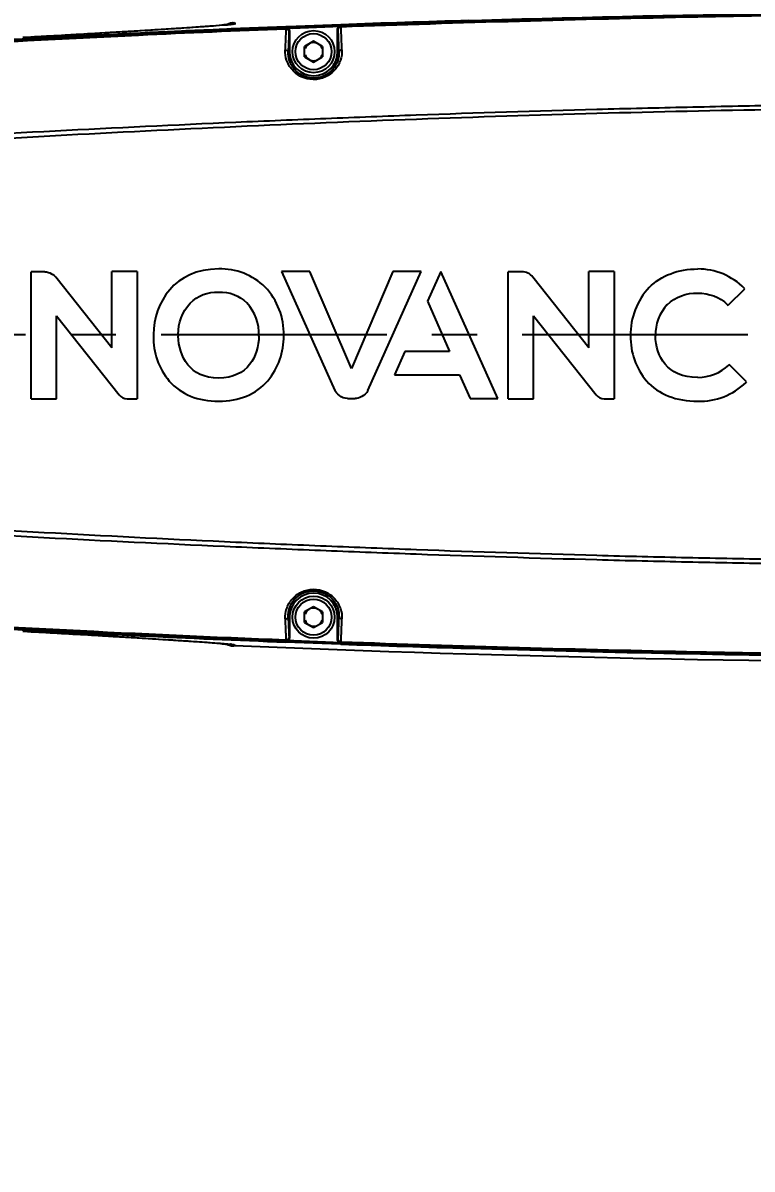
# Model space of a CAD drawing. Header units: millimetres. Extents: x 5828 to 6704, y 123 to 421.
# Drawn here: x 6554.69 to 6560.75, y 358.02 to 367.54 of the extents above; entities that cross this region are included whole.
import ezdxf

# ---------------------------------------------------------------- set-up
doc = ezdxf.new("R2010")
doc.units = ezdxf.units.MM
doc.linetypes.add('CENTER', pattern=[0.6, 0.375, -0.075, 0.075, -0.075])
for name, color, linetype in [('中心线', 7, 'Continuous'), ('外形图', 7, 'Continuous'), ('尺寸标注', 7, 'Continuous'), ('运动范围', 7, 'Continuous')]:
    doc.layers.add(name, color=color, linetype=linetype)
doc.styles.add('微软雅黑', font='msyh.ttc', dxfattribs={"height": 1.5})
doc.dimstyles.new('尺寸标注_1_20比例', dxfattribs={"dimtxt": 1.5, "dimasz": 1.25, "dimexe": 0.5, "dimexo": 0.4, "dimgap": 0.5, "dimtad": 1, "dimdec": 1, "dimlfac": 20, "dimdsep": 46, "dimtxsty": '微软雅黑', "dimcen": 0.09, "dimadec": 0, "dimazin": 0, "dimtp": 0.01, "dimtm": 0.01, "dimtfac": 1, "dimtdec": 1, "dimtofl": 0, "dimtmove": 0, "dimatfit": 3, "dimfxl": 1, "dimtolj": 1, "dimarcsym": 0})

# ---------------------------------------------------------------- blocks, each defined once
blk = doc.blocks.new('*D813')
at = {"layer": 'Defpoints', "color": 0}
for p in [(6512.9227, 388.7802), (6576.9026, 388.7802), (6574.4967, 314.9526)]:
    blk.add_point(p, dxfattribs=at)
at = {"layer": '尺寸标注', "color": 0, "lineweight": -2}
for p, q in [((6576.5026, 388.7802), (6512.4227, 388.7802)), ((6512.9227, 316.2026), (6512.9227, 387.5302)), ((6574.0967, 314.9526), (6512.4227, 314.9526))]:
    blk.add_line(p, q, dxfattribs=at)
at = {"layer": '尺寸标注', "color": 0}
for points in [[(6513.1311, 387.5302), (6512.7144, 387.5302), (6512.9227, 388.7802)], [(6512.7144, 316.2026), (6513.1311, 316.2026), (6512.9227, 314.9526)]]:
    blk.add_solid(points, dxfattribs=at)
at = {"layer": '尺寸标注', "color": 0, "insert": (6511.6437, 357.2687), "char_height": 1.5, "attachment_point": 5, "rotation": 90, "style": '微软雅黑'}
blk.add_mtext('\\A1;1476.6', dxfattribs=at)
blk = doc.blocks.new('*D815')
at = {"layer": 'Defpoints', "color": 0}
for p in [(6576.9026, 388.7802), (6505.2159, 289.3261), (6557.1036, 289.3261)]:
    blk.add_point(p, dxfattribs=at)
at = {"layer": '尺寸标注', "color": 0, "lineweight": -2}
for p, q in [((6576.5026, 388.7802), (6504.7159, 388.7802)), ((6505.2159, 387.5302), (6505.2159, 290.5761)), ((6556.7036, 289.3261), (6504.7159, 289.3261))]:
    blk.add_line(p, q, dxfattribs=at)
at = {"layer": '尺寸标注', "color": 0}
for points in [[(6505.4242, 387.5302), (6505.0076, 387.5302), (6505.2159, 388.7802)], [(6505.0076, 290.5761), (6505.4242, 290.5761), (6505.2159, 289.3261)]]:
    blk.add_solid(points, dxfattribs=at)
at = {"layer": '尺寸标注', "color": 0, "insert": (6503.9368, 339.3991), "char_height": 1.5, "attachment_point": 5, "rotation": 90, "style": '微软雅黑'}
blk.add_mtext('\\A1;1989.1', dxfattribs=at)

msp = doc.modelspace()

# ---------------------------------------------------------------- linework, layer by layer
at = {"layer": '中心线', "linetype": 'CENTER', "ltscale": 5}
msp.add_line((6546.8355, 364.9526), (6582.3651, 364.9526), dxfattribs=at)
at = {"layer": '外形图', "color": 7, "linetype": 'Continuous'}
for p, q in [((6556.0591, 367.5013), (6555.9393, 367.4934)), ((6556.1031, 367.5035), (6555.9602, 367.494)), ((6556.1601, 367.5084), (6556.0591, 367.5013)), ((6556.193, 367.5097), (6556.1031, 367.5035)), ((6556.2422, 367.5144), (6556.1601, 367.5084)), ((6556.2651, 367.515), (6556.193, 367.5097)), ((6556.2911, 367.5183), (6556.2422, 367.5144)), ((6556.3216, 367.5194), (6556.2651, 367.515)), ((6556.3178, 367.5206), (6556.2911, 367.5183)), ((6556.3402, 367.5226), (6556.3178, 367.5206)), ((6556.3523, 367.5219), (6556.3216, 367.5194)), ((6556.3584, 367.5243), (6556.3402, 367.5226)), ((6556.3932, 367.5318), (6556.3799, 367.5244)), ((6556.4126, 367.5384), (6556.3932, 367.5318)), ((6556.4, 367.5289), (6556.3968, 367.5261)), ((6556.4304, 367.5408), (6556.4126, 367.5384)), ((6556.4295, 367.5311), (6556.4247, 367.5295)), ((6556.4254, 367.5296), (6556.4247, 367.5295)), ((6556.4456, 367.5415), (6556.4304, 367.5408)), ((6556.4364, 367.5314), (6556.4429, 367.5335)), ((6556.4429, 367.5335), (6556.4495, 367.5355)), ((6556.451, 367.5369), (6556.4459, 367.5358)), ((6556.4495, 367.5355), (6556.456, 367.5372)), ((6556.451, 367.537), (6556.456, 367.5372)), ((6556.8722, 367.5095), (6557.3052, 367.5257)), ((6556.883, 367.5088), (6556.8723, 367.5084)), ((6556.8726, 367.4995), (6556.8766, 367.5032)), ((6556.8726, 367.4995), (6556.873, 367.4905)), ((6557.3306, 367.5158), (6556.8728, 367.4963)), ((6557.3303, 367.5255), (6556.883, 367.5088)), ((6556.9238, 367.4985), (6557.3307, 367.5154)), ((6557.3052, 367.5257), (6557.3254, 367.5264)), ((6557.3055, 367.5192), (6557.3266, 367.52)), ((6557.3254, 367.5264), (6557.3303, 367.5266)), ((6557.3266, 367.52), (6557.3306, 367.5167)), ((6554.8203, 367.4268), (6554.6882, 367.4194)), ((6554.7284, 367.4216), (6554.6882, 367.4194)), ((6555.0642, 367.4405), (6554.7851, 367.4247)), ((6555.3333, 367.4561), (6555.0283, 367.4383)), ((6555.1998, 367.4481), (6555.0865, 367.4416)), ((6555.4141, 367.4605), (6555.1998, 367.4481)), ((6555.5635, 367.4698), (6555.3333, 367.4561)), ((6555.6125, 367.4723), (6555.4141, 367.4605)), ((6555.7639, 367.4821), (6555.5635, 367.4698)), ((6555.7951, 367.4835), (6555.6125, 367.4723)), ((6555.9393, 367.4934), (6555.7639, 367.4821)), ((6555.9602, 367.494), (6555.7951, 367.4835)), ((6556.8986, 367.4746), (6556.9026, 367.4782)), ((6556.9026, 367.4782), (6556.9026, 367.3026)), ((6557.3026, 367.3026), (6557.3026, 367.495)), ((6557.3026, 367.495), (6557.3065, 367.4917)), ((6557.1026, 367.3892), (6557.0276, 367.3459)), ((6557.0276, 367.2593), (6557.0276, 367.3459)), ((6557.1776, 367.3459), (6557.1026, 367.3892)), ((6557.1776, 367.3459), (6557.1776, 367.2593)), ((6556.8917, 367.3026), (6556.9026, 367.3026)), ((6557.0276, 367.2593), (6557.1026, 367.216)), ((6557.1026, 367.216), (6557.1776, 367.2593)), ((6557.3026, 367.3026), (6557.314, 367.3026)), ((6554.7571, 364.4185), (6554.7571, 365.4734)), ((6554.871, 365.4734), (6554.7571, 365.4734)), ((6555.4268, 364.84), (6554.9614, 365.4288)), ((6555.4268, 364.84), (6555.4268, 365.475)), ((6555.6364, 365.475), (6555.4268, 365.475)), ((6555.6364, 365.475), (6555.6364, 364.4185)), ((6556.8376, 365.4742), (6557.2804, 364.4869)), ((6557.0722, 365.4742), (6556.8376, 365.4742)), ((6557.4169, 364.6681), (6557.0722, 365.4742)), ((6557.7617, 365.4742), (6557.4169, 364.6681)), ((6557.5533, 364.4866), (6557.9963, 365.4742)), ((6557.9963, 365.4742), (6557.7617, 365.4742)), ((6558.1589, 365.4742), (6558.0489, 365.229)), ((6558.6321, 364.4193), (6558.1589, 365.4742)), ((6558.7195, 364.4185), (6558.7195, 365.4734)), ((6558.8334, 365.4734), (6558.7195, 365.4734)), ((6559.3892, 364.84), (6558.9238, 365.4288)), ((6559.3892, 364.84), (6559.3892, 365.475)), ((6559.5988, 365.475), (6559.3892, 365.475)), ((6559.5988, 365.475), (6559.5988, 364.4185)), ((6560.5461, 365.195), (6560.6865, 365.3306)), ((6560.6865, 365.3306), (6560.6817, 365.3354)), ((6558.0489, 365.229), (6558.2309, 364.812)), ((6560.5415, 365.1995), (6560.5461, 365.195)), ((6554.9667, 364.4185), (6554.9667, 365.1083)), ((6554.9667, 365.1083), (6555.489, 364.4504)), ((6558.9291, 364.4185), (6558.9291, 365.1083)), ((6558.9291, 365.1083), (6559.4514, 364.4504)), ((6557.8619, 364.812), (6557.7738, 364.6157)), ((6558.2309, 364.812), (6557.8619, 364.812)), ((6560.5565, 364.7031), (6560.5519, 364.6984)), ((6560.6998, 364.5582), (6560.5565, 364.7031)), ((6557.7738, 364.6157), (6558.3156, 364.6157)), ((6558.3156, 364.6157), (6558.4034, 364.4193)), ((6560.6951, 364.5536), (6560.6998, 364.5582)), ((6554.7571, 364.4185), (6554.9667, 364.4185)), ((6555.5541, 364.4185), (6555.6364, 364.4185)), ((6557.3845, 364.4196), (6557.4493, 364.4196)), ((6558.4034, 364.4193), (6558.6321, 364.4193)), ((6558.7195, 364.4185), (6558.9291, 364.4185)), ((6559.5165, 364.4185), (6559.5988, 364.4185)), ((6557.1026, 362.6892), (6557.0276, 362.6459)), ((6557.0276, 362.5593), (6557.0276, 362.6459)), ((6557.1776, 362.6459), (6557.1026, 362.6892)), ((6557.1776, 362.6459), (6557.1776, 362.5593)), ((6556.9026, 362.6026), (6556.8917, 362.6026)), ((6556.9026, 362.6026), (6556.9026, 362.4271)), ((6557.0276, 362.5593), (6557.1026, 362.516)), ((6557.1026, 362.516), (6557.1776, 362.5593)), ((6557.3026, 362.4102), (6557.3026, 362.6026)), ((6557.314, 362.6026), (6557.3026, 362.6026)), ((6554.6883, 362.4859), (6554.6882, 362.4858)), ((6554.6883, 362.4859), (6554.7266, 362.4838)), ((6554.6883, 362.4858), (6555.0676, 362.4647)), ((6554.9383, 362.4719), (6555.4339, 362.4436)), ((6555.2276, 362.4553), (6555.4403, 362.4428)), ((6555.4339, 362.4436), (6555.6532, 362.4305)), ((6555.4403, 362.4428), (6555.6368, 362.431)), ((6555.6368, 362.431), (6555.8168, 362.4198)), ((6555.6532, 362.4305), (6555.8528, 362.4181)), ((6555.8168, 362.4198), (6555.9773, 362.4094)), ((6555.8528, 362.4181), (6555.9872, 362.4095)), ((6555.9773, 362.4094), (6556.1129, 362.4002)), ((6555.9872, 362.4095), (6556.1051, 362.4017)), ((6556.1051, 362.4017), (6556.2041, 362.3948)), ((6556.1129, 362.4002), (6556.196, 362.3943)), ((6556.196, 362.3943), (6556.263, 362.3892)), ((6556.2041, 362.3948), (6556.2831, 362.3889)), ((6556.263, 362.3892), (6556.2995, 362.3863)), ((6556.2831, 362.3889), (6556.3256, 362.3856)), ((6556.38, 362.3808), (6556.3933, 362.3734)), ((6556.3933, 362.3734), (6556.4127, 362.3669)), ((6556.4001, 362.3764), (6556.3968, 362.3792)), ((6556.4127, 362.3669), (6556.4304, 362.3645)), ((6556.4457, 362.364), (6556.4304, 362.3645)), ((6556.4304, 362.3645), (6556.4305, 362.3645)), ((6556.4457, 362.3638), (6556.4304, 362.3645)), ((6556.443, 362.3717), (6556.4365, 362.3739)), ((6556.4388, 362.3714), (6556.4459, 362.3695)), ((6556.4442, 362.366), (6556.4468, 362.3669)), ((6556.4442, 362.366), (6556.4468, 362.3667)), ((6556.4459, 362.3695), (6556.4523, 362.3681)), ((6556.451, 362.3683), (6556.456, 362.3681)), ((6556.9248, 362.3938), (6556.8722, 362.3958)), ((6556.8723, 362.3969), (6557.3271, 362.3799)), ((6556.873, 362.4148), (6556.8726, 362.4057)), ((6556.8766, 362.4021), (6556.8726, 362.4057)), ((6557.3307, 362.3899), (6556.8728, 362.4089)), ((6556.8976, 362.4079), (6557.3306, 362.3894)), ((6556.9026, 362.4271), (6556.8986, 362.4307)), ((6557.3303, 362.3787), (6556.9248, 362.3938)), ((6557.3065, 362.4135), (6557.3026, 362.4102)), ((6557.3266, 362.3853), (6557.3055, 362.386)), ((6557.3306, 362.3886), (6557.3266, 362.3853)), ((6557.3271, 362.3799), (6557.3303, 362.3798))]:
    msp.add_line(p, q, dxfattribs=at)
for points in [[(6556.3884, 367.5252), (6556.3656, 367.5231), (6556.3523, 367.5219)], [(6556.3855, 367.5275), (6556.3826, 367.5271), (6556.3781, 367.5265), (6556.3725, 367.5259), (6556.366, 367.5251), (6556.3584, 367.5243)], [(6556.4059, 367.5271), (6556.3978, 367.5262), (6556.3884, 367.5252)], [(6556.4247, 367.5295), (6556.4222, 367.5291), (6556.4181, 367.5285), (6556.4127, 367.5279), (6556.4059, 367.5271)], [(6556.4459, 367.5357), (6556.4389, 367.5339), (6556.4295, 367.5311)], [(6556.4511, 367.5368), (6556.4527, 367.537), (6556.4543, 367.5371), (6556.456, 367.5372)], [(6556.2995, 362.3863), (6556.3299, 362.3836), (6556.3429, 362.3824), (6556.3544, 362.3813), (6556.3643, 362.3803), (6556.3726, 362.3794), (6556.3793, 362.3786), (6556.3843, 362.3779)], [(6556.3256, 362.3856), (6556.3607, 362.3826), (6556.3755, 362.3813), (6556.3886, 362.38), (6556.3997, 362.3789), (6556.4089, 362.3779), (6556.4161, 362.377), (6556.4214, 362.3763), (6556.4247, 362.3758)], [(6556.4247, 362.3758), (6556.4294, 362.3742), (6556.4388, 362.3714)]]:
    msp.add_lwpolyline(points, dxfattribs=at)
for centre, radius in [((6557.1026, 367.3026), 0.175), ((6557.1026, 367.3026), 0.15), ((6557.1026, 362.6026), 0.175), ((6557.1026, 362.6026), 0.15)]:
    msp.add_circle(centre, radius, dxfattribs=at)
for centre, radius, start, end in [((6564.2429, 168.2125), 199.4328, 90.449567, 91.986354), ((6561.7684, 238.0194), 129.5726, 92.165395, 94.342328), ((6562.1927, 229.8461), 137.7662, 92.213274, 93.219435), ((6556.4326, 367.4907), 0.0502, 117.82463, 130.47462), ((6556.402, 367.4826), 0.0463, 77.73419, 92.44558), ((6556.3053, 368.4606), 0.939, 276.17278, 276.56877), ((6556.4384, 367.4817), 0.0497, 105.13101, 108.91522), ((6556.4385, 367.4814), 0.05, 92.35693, 105.11441), ((6556.4525, 367.4881), 0.0488, 104.95538, 118.08834), ((6556.4324, 367.4943), 0.0466, 83.81343, 92.41293), ((6556.4529, 367.4865), 0.0504, 98.11691, 104.91532), ((6556.4532, 367.4843), 0.0527, 92.37646, 98.12922), ((6556.8735, 367.4745), 0.025, 0.13148, 92.07969), ((6562.8347, 214.2053), 153.4136, 92.065437, 92.225738), ((6557.3316, 367.4917), 0.025, 92.19599, 179.88229), ((6563.1873, 204.2128), 163.4188, 91.681469, 92.053951), ((6526.7754, 366.2034), 30.5834, 2.08631, 2.44403), ((6585.3235, 366.257), 28.4511, 177.5473, 177.89387), ((6530.4786, 366.3409), 26.8526, 2.05251, 2.45633), ((6557.1026, 367.3026), 0.075, 120, 160.00237), ((6557.1026, 367.3026), 0.075, 19.99763, 100.00237), ((6557.1026, 367.3026), 0.2, 180, 0), ((6557.1026, 367.3026), 0.075, 199.99763, 280.00237), ((6557.1026, 367.3026), 0.075, 300, 340.00237), ((6556.3307, 364.968), 0.5287, 45.71488, 91.7747), ((6558.8334, 365.3596), 0.1139, 37.45129, 90.02347), ((6560.2956, 364.9532), 0.5433, 44.71223, 90.10433), ((6556.2875, 364.9561), 0.5679, 358.60114, 43.43615), ((6560.304, 364.952), 0.5683, 136.48542, 181.13594), ((6556.2654, 364.9561), 0.3835, 357.49806, 42.32449), ((6560.3072, 364.9502), 0.3648, 136.79066, 181.46675), ((6556.3373, 364.9287), 0.5654, 178.77346, 220.01161), ((6556.4063, 364.9408), 0.6343, 178.92621, 179.99968), ((6556.3746, 364.9578), 0.3964, 180.74784, 182.87104), ((6556.2743, 364.9371), 0.5809, 320.50522, 0.50898), ((6560.3007, 364.9307), 0.5649, 178.97848, 220.18158), ((6560.2923, 364.971), 0.3763, 270.34649, 313.59583), ((6560.3074, 364.9544), 0.5576, 268.68909, 314.04952), ((6555.554, 364.5007), 0.0822, 217.67177, 270.0323), ((6559.5165, 364.5008), 0.0823, 217.71143, 270.01354), ((6557.1026, 362.6026), 0.2, 0, 180), ((6561.7657, 491.8374), 129.5241, 265.657264, 267.835012), ((6557.1026, 362.6026), 0.075, 120, 160.00237), ((6557.1026, 362.6026), 0.075, 19.99763, 100.00237), ((6584.3434, 363.6092), 27.4701, 182.09996, 182.4589), ((6557.1026, 362.6026), 0.075, 199.99763, 280.00237), ((6557.1026, 362.6026), 0.075, 300, 340.00237), ((6529.4, 363.6069), 27.9321, 357.55141, 357.93963), ((6530.8629, 363.5402), 26.4928, 357.52836, 357.9413), ((6562.1926, 500.0569), 137.7638, 266.780357, 267.786732), ((6556.4326, 362.4145), 0.0501, 229.52511, 267.56756), ((6556.402, 362.4228), 0.0464, 267.60669, 282.23685), ((6556.3391, 361.7366), 0.6452, 82.81835, 83.51736), ((6556.4385, 362.4235), 0.0497, 251.08474, 254.87166), ((6556.4385, 362.4238), 0.05, 254.88831, 267.63257), ((6556.4324, 362.4108), 0.0463, 267.58768, 276.20717), ((6556.4323, 362.411), 0.0466, 276.26888, 284.83843), ((6556.5143, 362.6), 0.2392, 252.64565, 255.89429), ((6556.8735, 362.4307), 0.025, 267.92027, 359.87007), ((6562.8347, 515.6999), 153.4136, 267.774262, 267.934563), ((6557.3316, 362.4136), 0.025, 180.11889, 267.80407), ((6564.2429, 561.6928), 199.4329, 268.013647, 269.550434), ((6563.1872, 525.6892), 163.4156, 267.946046, 268.318369), ((6564.1695, 561.8877), 199.6273, 268.341431, 269.271901)]:
    msp.add_arc(centre, radius, start, end, dxfattribs=at)
for points, knots in [([(6562.6781, 367.6392), (6561.7877, 367.6262), (6560.0049, 367.5985), (6558.2226, 367.5488), (6557.3306, 367.5167)], [0, 0, 0, 0, 0.499426, 1, 1, 1, 1]), ([(6562.6782, 367.6303), (6561.8833, 367.6185), (6560.1006, 367.5912), (6558.3183, 367.543), (6557.331, 367.5073)], [0, 0, 0, 0, 0.445904, 1, 1, 1, 1]), ([(6556.8723, 367.5084), (6556.3789, 367.4892), (6554.4065, 367.4027), (6552.4358, 367.2731), (6550.9608, 367.144)], [0, 0, 0, 0, 0.25007, 1, 1, 1, 1]), ([(6556.4063, 367.527), (6556.3687, 367.5229), (6556.2749, 367.5156), (6556.1138, 367.504), (6555.9164, 367.491), (6555.6164, 367.4723), (6555.2181, 367.4489), (6554.8938, 367.4307), (6554.7284, 367.4216)], [0, 0, 0, 0, 0.067434, 0.167921, 0.288117, 0.420422, 0.704383, 1, 1, 1, 1]), ([(6556.4301, 367.53), (6556.429, 367.5298), (6556.4232, 367.5289), (6556.4174, 367.5282), (6556.4127, 367.5277)], [0, 0, 0, 0, 0.197707, 1, 1, 1, 1]), ([(6556.4364, 367.5314), (6556.4361, 367.5313), (6556.434, 367.5307), (6556.4319, 367.5303), (6556.4301, 367.53)], [0, 0, 0, 0, 0.172153, 1, 1, 1, 1]), ([(6556.9026, 367.4782), (6556.9026, 367.4826), (6556.9001, 367.4916), (6556.8934, 367.498), (6556.8896, 367.5001)], [0, 0, 0, 0, 0.500063, 1, 1, 1, 1]), ([(6557.3266, 367.52), (6557.3224, 367.5198), (6557.314, 367.5173), (6557.3079, 367.511), (6557.3058, 367.5073)], [0, 0, 0, 0, 0.500053, 1, 1, 1, 1]), ([(6557.331, 367.5076), (6557.3251, 367.5074), (6557.3147, 367.5052), (6557.3068, 367.4961), (6557.3065, 367.4917)], [0, 0, 0, 0, 0.5728, 1, 1, 1, 1]), ([(6557.331, 367.5076), (6557.3309, 367.5088), (6557.3308, 367.5118), (6557.3308, 367.5149), (6557.3306, 367.5167)], [0, 0, 0, 0, 0.397847, 1, 1, 1, 1]), ([(6556.873, 367.4909), (6556.4649, 367.475), (6554.8254, 367.4045), (6553.1871, 367.3057), (6551.9581, 367.211)], [0, 0, 0, 0, 0.248849, 1, 1, 1, 1]), ([(6556.873, 367.4905), (6556.8724, 367.4763), (6556.87, 367.4185), (6556.8678, 367.3607), (6556.8657, 367.317)], [0, 0, 0, 0, 0.244649, 1, 1, 1, 1]), ([(6556.873, 367.4905), (6556.8791, 367.4904), (6556.8899, 367.4884), (6556.8983, 367.4791), (6556.8986, 367.4746)], [0, 0, 0, 0, 0.573551, 1, 1, 1, 1]), ([(6557.3385, 367.3168), (6557.3396, 367.2878), (6557.3307, 367.2273), (6557.2833, 367.1455), (6557.2028, 367.0853), (6557.1007, 367.0633), (6556.9993, 367.0868), (6556.9204, 367.1473), (6556.8739, 367.2284), (6556.8652, 367.2883), (6556.8662, 367.317)], [0, 0, 0, 0, 0.115161, 0.236462, 0.366124, 0.502231, 0.637766, 0.765995, 0.88585, 1, 1, 1, 1]), ([(6556.8657, 367.317), (6556.8691, 367.317), (6556.8789, 367.3161), (6556.8912, 367.3095), (6556.8917, 367.3026)], [0, 0, 0, 0, 0.335879, 1, 1, 1, 1]), ([(6557.3385, 367.3168), (6557.3353, 367.3167), (6557.326, 367.3156), (6557.3145, 367.3091), (6557.314, 367.3026)], [0, 0, 0, 0, 0.335291, 1, 1, 1, 1]), ([(6557.314, 367.3026), (6557.315, 367.277), (6557.3072, 367.2232), (6557.2651, 367.1503), (6557.1931, 367.0963), (6557.1014, 367.0764), (6557.0103, 367.0974), (6556.9396, 367.1515), (6556.8982, 367.2239), (6556.8907, 367.2772), (6556.8917, 367.3026)], [0, 0, 0, 0, 0.114184, 0.235091, 0.365036, 0.502103, 0.638592, 0.767191, 0.886708, 1, 1, 1, 1]), ([(6551.9581, 366.4636), (6552.9568, 366.5322), (6554.4558, 366.6228), (6556.2056, 366.7071), (6557.2057, 366.7487), (6558.206, 366.7873), (6559.2064, 366.8186), (6560.2069, 366.843), (6560.9571, 366.8577), (6561.7069, 366.8703), (6562.4562, 366.8806), (6563.2048, 366.8864), (6563.7035, 366.8871), (6563.9526, 366.8872)], [0, 0, 0, 0, 0.250173, 0.375261, 0.437803, 0.500343, 0.625414, 0.68794, 0.750449, 0.81293, 0.875366, 0.937734, 1, 1, 1, 1]), ([(6551.9617, 366.4184), (6552.9599, 366.4892), (6554.9575, 366.6138), (6557.4566, 366.7289), (6559.4568, 366.7933), (6560.7069, 366.8209), (6561.7067, 366.8351), (6562.7052, 366.8436), (6563.4538, 366.8397), (6563.9526, 366.8332)], [0, 0, 0, 0, 0.250154, 0.500301, 0.625362, 0.750387, 0.812868, 0.87531, 1, 1, 1, 1]), ([(6551.9585, 363.4416), (6552.9572, 363.3731), (6554.456, 363.2824), (6556.2058, 363.1982), (6557.2059, 363.1566), (6558.2061, 363.118), (6559.2065, 363.0867), (6560.207, 363.0622), (6560.9572, 363.0475), (6561.707, 363.0349), (6562.7054, 363.0213), (6563.454, 363.0181), (6563.9527, 363.0181)], [0, 0, 0, 0, 0.250173, 0.375261, 0.437804, 0.500344, 0.625415, 0.687941, 0.75045, 0.812931, 0.875366, 1, 1, 1, 1]), ([(6563.9526, 363.0721), (6563.828, 363.0702), (6563.5788, 363.0677), (6563.2048, 363.0653), (6562.8306, 363.064), (6562.3312, 363.0648), (6561.7067, 363.0702), (6560.957, 363.0809), (6560.207, 363.0952), (6559.2069, 363.1201), (6558.2068, 363.152), (6557.2069, 363.1916), (6556.2072, 363.2348), (6554.9578, 363.2976), (6553.4593, 363.3849), (6552.4608, 363.4517), (6551.9617, 363.4868)], [0, 0, 0, 0, 0.03114, 0.062304, 0.093489, 0.12469, 0.187132, 0.249612, 0.312117, 0.374637, 0.499698, 0.562232, 0.624769, 0.749846, 0.874925, 1, 1, 1, 1]), ([(6556.8662, 362.5882), (6556.8652, 362.617), (6556.8739, 362.6768), (6556.9203, 362.7579), (6556.9992, 362.8185), (6557.1005, 362.8419), (6557.2027, 362.8201), (6557.2832, 362.7599), (6557.3307, 362.678), (6557.3396, 362.6175), (6557.3385, 362.5885)], [0, 0, 0, 0, 0.114078, 0.233881, 0.362054, 0.497516, 0.633678, 0.76341, 0.884783, 1, 1, 1, 1]), ([(6550.9608, 362.7613), (6551.4525, 362.7182), (6553.4205, 362.5603), (6555.3926, 362.4545), (6556.8723, 362.3969)], [0, 0, 0, 0, 0.249963, 1, 1, 1, 1]), ([(6556.8917, 362.6026), (6556.8907, 362.6281), (6556.8982, 362.6812), (6556.9394, 362.7535), (6557.0099, 362.8077), (6557.1009, 362.8288), (6557.1927, 362.8091), (6557.2649, 362.7552), (6557.3072, 362.6823), (6557.315, 362.6284), (6557.314, 362.6026)], [0, 0, 0, 0, 0.113077, 0.232352, 0.360711, 0.497142, 0.634303, 0.764409, 0.885547, 1, 1, 1, 1]), ([(6551.9581, 362.6943), (6552.3813, 362.6617), (6554.0182, 362.5447), (6555.6573, 362.4618), (6556.873, 362.4144)], [0, 0, 0, 0, 0.258655, 1, 1, 1, 1]), ([(6556.8662, 362.5882), (6556.8696, 362.5883), (6556.8792, 362.5893), (6556.8912, 362.5959), (6556.8917, 362.6026)], [0, 0, 0, 0, 0.33517, 1, 1, 1, 1]), ([(6556.8662, 362.5883), (6556.8667, 362.5735), (6556.8688, 362.5157), (6556.8712, 362.4579), (6556.873, 362.4148)], [0, 0, 0, 0, 0.255267, 1, 1, 1, 1]), ([(6557.3385, 362.5885), (6557.3353, 362.5886), (6557.326, 362.5897), (6557.3145, 362.5961), (6557.314, 362.6026)], [0, 0, 0, 0, 0.335098, 1, 1, 1, 1]), ([(6554.7266, 362.4838), (6554.8938, 362.4746), (6555.2215, 362.4562), (6555.6236, 362.4325), (6555.9261, 362.4136), (6556.124, 362.4007), (6556.2836, 362.389), (6556.3758, 362.3818), (6556.4119, 362.3777)], [0, 0, 0, 0, 0.297484, 0.582982, 0.715674, 0.835888, 0.935284, 1, 1, 1, 1]), ([(6556.4198, 362.3767), (6556.4206, 362.3766), (6556.4237, 362.3762), (6556.4267, 362.3758), (6556.4289, 362.3754)], [0, 0, 0, 0, 0.281639, 1, 1, 1, 1]), ([(6556.4289, 362.3754), (6556.4298, 362.3753), (6556.4323, 362.3749), (6556.4349, 362.3744), (6556.4365, 362.3739)], [0, 0, 0, 0, 0.33407, 1, 1, 1, 1]), ([(6565.5627, 362.2028), (6564.8029, 362.2033), (6561.7634, 362.2129), (6558.7235, 362.2687), (6556.4457, 362.3638)], [0, 0, 0, 0, 0.249969, 1, 1, 1, 1]), ([(6556.873, 362.4148), (6556.8791, 362.4149), (6556.8899, 362.4169), (6556.8983, 362.4261), (6556.8986, 362.4307)], [0, 0, 0, 0, 0.573257, 1, 1, 1, 1]), ([(6556.8766, 362.4021), (6556.881, 362.4019), (6556.8901, 362.404), (6556.8968, 362.4105), (6556.899, 362.4143)], [0, 0, 0, 0, 0.500064, 1, 1, 1, 1]), ([(6557.3026, 362.4102), (6557.3026, 362.406), (6557.3048, 362.3975), (6557.3109, 362.3911), (6557.3145, 362.3889)], [0, 0, 0, 0, 0.500052, 1, 1, 1, 1]), ([(6557.331, 362.3977), (6557.3251, 362.3979), (6557.3147, 362.4001), (6557.3068, 362.4091), (6557.3065, 362.4135)], [0, 0, 0, 0, 0.572611, 1, 1, 1, 1]), ([(6557.3306, 362.3886), (6557.3306, 362.3889), (6557.3308, 362.3919), (6557.3309, 362.3949), (6557.331, 362.3977)], [0, 0, 0, 0, 0.091141, 1, 1, 1, 1]), ([(6557.3306, 362.3886), (6558.2225, 362.3564), (6560.0049, 362.3068), (6561.7877, 362.279), (6562.6781, 362.2661)], [0, 0, 0, 0, 0.500569, 1, 1, 1, 1]), ([(6557.331, 362.3979), (6558.3183, 362.3622), (6560.1006, 362.314), (6561.8833, 362.2868), (6562.6782, 362.275)], [0, 0, 0, 0, 0.554096, 1, 1, 1, 1])]:
    msp.add_open_spline(points, degree=3, knots=knots, dxfattribs=at)
for points in [[(6556.3827, 367.5249), (6556.3852, 367.5259), (6556.3877, 367.5268), (6556.3903, 367.5274)], [(6556.3903, 367.5274), (6556.3935, 367.5282), (6556.3968, 367.5287), (6556.4, 367.5289)], [(6556.4304, 367.5408), (6556.4231, 367.5405), (6556.4157, 367.5385), (6556.4092, 367.5351)], [(6556.451, 367.537), (6556.4467, 367.5388), (6556.4421, 367.5401), (6556.4374, 367.5406)], [(6556.8896, 367.5001), (6556.8857, 367.5022), (6556.8811, 367.5033), (6556.8766, 367.5032)], [(6557.3058, 367.5073), (6557.3037, 367.5036), (6557.3026, 367.4993), (6557.3026, 367.495)], [(6554.871, 365.4734), (6554.9085, 365.4734), (6554.95, 365.4437), (6554.9614, 365.4288)], [(6556.3143, 365.4965), (6555.9472, 365.4965), (6555.7771, 365.2168), (6555.7721, 364.9526)], [(6559.8919, 365.3433), (6559.9916, 365.4435), (6560.1309, 365.4965), (6560.2946, 365.4965)], [(6556.0773, 365.2125), (6556.141, 365.2758), (6556.2246, 365.3084), (6556.3143, 365.3047)], [(6556.3143, 365.3047), (6556.403, 365.3084), (6556.4857, 365.2766), (6556.549, 365.2144)], [(6555.9782, 364.9526), (6555.9769, 365.0495), (6556.0115, 365.1404), (6556.0773, 365.2125)], [(6560.0413, 365.1999), (6560.1102, 365.2658), (6560.1994, 365.2996), (6560.2946, 365.2958)], [(6560.2946, 365.2958), (6560.3876, 365.2974), (6560.4742, 365.2636), (6560.5415, 365.1995)], [(6556.3143, 364.5902), (6556.0735, 364.5902), (6555.9831, 364.7699), (6555.9786, 364.938)], [(6556.6486, 364.9394), (6556.6456, 364.7706), (6556.5563, 364.5902), (6556.3143, 364.5902)], [(6560.2946, 364.5946), (6560.0373, 364.5946), (6559.944, 364.7735), (6559.9426, 364.9408)], [(6555.9042, 364.5651), (6556.0012, 364.455), (6556.143, 364.3969), (6556.3143, 364.3969)], [(6556.3143, 364.3969), (6556.4848, 364.3969), (6556.626, 364.4559), (6556.7226, 364.5676)], [(6559.8691, 364.5662), (6559.9677, 364.4554), (6560.1148, 364.3969), (6560.2946, 364.3969)], [(6557.3845, 364.4196), (6557.3351, 364.4196), (6557.2905, 364.4644), (6557.2804, 364.4869)], [(6557.5533, 364.4866), (6557.5332, 364.4419), (6557.474, 364.4196), (6557.4493, 364.4196)], [(6556.3828, 362.3804), (6556.3852, 362.3794), (6556.3878, 362.3785), (6556.3903, 362.3778)], [(6556.3903, 362.3778), (6556.3935, 362.377), (6556.3968, 362.3765), (6556.4001, 362.3764)], [(6556.4523, 362.3681), (6556.4445, 362.3684), (6556.4366, 362.3704), (6556.4297, 362.374)], [(6556.899, 362.4143), (6556.9013, 362.4181), (6556.9026, 362.4226), (6556.9026, 362.4271)], [(6557.3145, 362.3889), (6557.3181, 362.3867), (6557.3224, 362.3854), (6557.3266, 362.3853)]]:
    msp.add_open_spline(points, degree=3, dxfattribs=at)
at = {"layer": '运动范围', "color": 7, "linetype": 'Continuous'}
msp.add_arc((6576.9026, 334.9526), 53.8276, 350, 225, dxfattribs=at)

# ---------------------------------------------------------------- dimensions: what is measured, and where the dimension line sits
at = {"layer": '尺寸标注'}
for base, p1, p2, picture, middle in [((6505.2159, 289.3261), (6576.9026, 388.7802), (6557.1036, 289.3261), '*D815', (6505.2159, 339.3991)), ((6512.9227, 388.7802), (6574.4967, 314.9526), (6576.9026, 388.7802), '*D813', (6512.9227, 357.2687))]:
    dim = msp.add_linear_dim(base=base, p1=p1, p2=p2, angle=90, dimstyle='尺寸标注_1_20比例', dxfattribs=at)
    dim.commit()
    dim.dimension.update_dxf_attribs({"geometry": picture, "text_midpoint": middle, "dimtype": 160})

doc.saveas('drawing.dxf')
